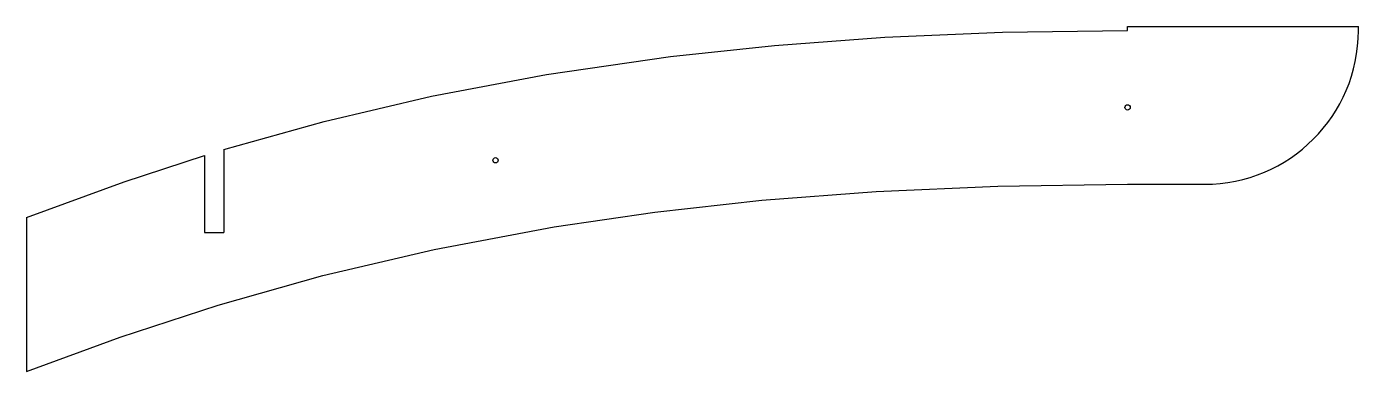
# Model space of a CAD drawing. Extents: x -5.7 to 11.6, y 5.7 to 10.2.
import ezdxf

# ---------------------------------------------------------------- set-up
doc = ezdxf.new("R2010")
doc.units = 0
doc.header["$MEASUREMENT"] = 0
doc.layers.add('VISIBLE', color=7, linetype='CONTINUOUS')

msp = doc.modelspace()

# ---------------------------------------------------------------- linework, layer by layer
at = {"layer": 'VISIBLE'}
for p, q in [((8.636, 10.197), (11.636, 10.197)), ((8.636, 10.147), (8.636, 10.197)), ((11.636, 10.147), (11.636, 10.197)), ((-3.364, 8.521), (-3.364, 7.521)), ((-3.114, 8.598), (-3.114, 7.521)), ((8.636, 8.147), (9.636, 8.147)), ((-5.676, 7.713), (-5.676, 5.713)), ((-3.364, 7.521), (-3.114, 7.521))]:
    msp.add_line(p, q, dxfattribs=at)
for points in [[(-3.114, 8.598), (-1.806, 8.964), (-0.411, 9.293), (1.084, 9.576), (2.693, 9.81), (4.045, 9.953), (5.482, 10.06), (7.01, 10.125), (8.636, 10.147)], [(-5.676, 7.713), (-4.408, 8.178), (-3.364, 8.521)], [(-5.676, 5.713), (-4.461, 6.159), (-3.184, 6.576), (-1.827, 6.959), (-0.378, 7.3), (1.18, 7.592), (2.49, 7.784), (3.883, 7.939), (5.367, 8.053), (6.949, 8.124), (8.636, 8.147)]]:
    msp.add_lwpolyline(points, dxfattribs=at)
for centre in [(8.636, 9.147), (0.42, 8.459)]:
    msp.add_circle(centre, 0.0344, dxfattribs=at)
msp.add_arc((9.636, 10.147), 2, 270, 0, dxfattribs=at)

doc.saveas('drawing.dxf')
